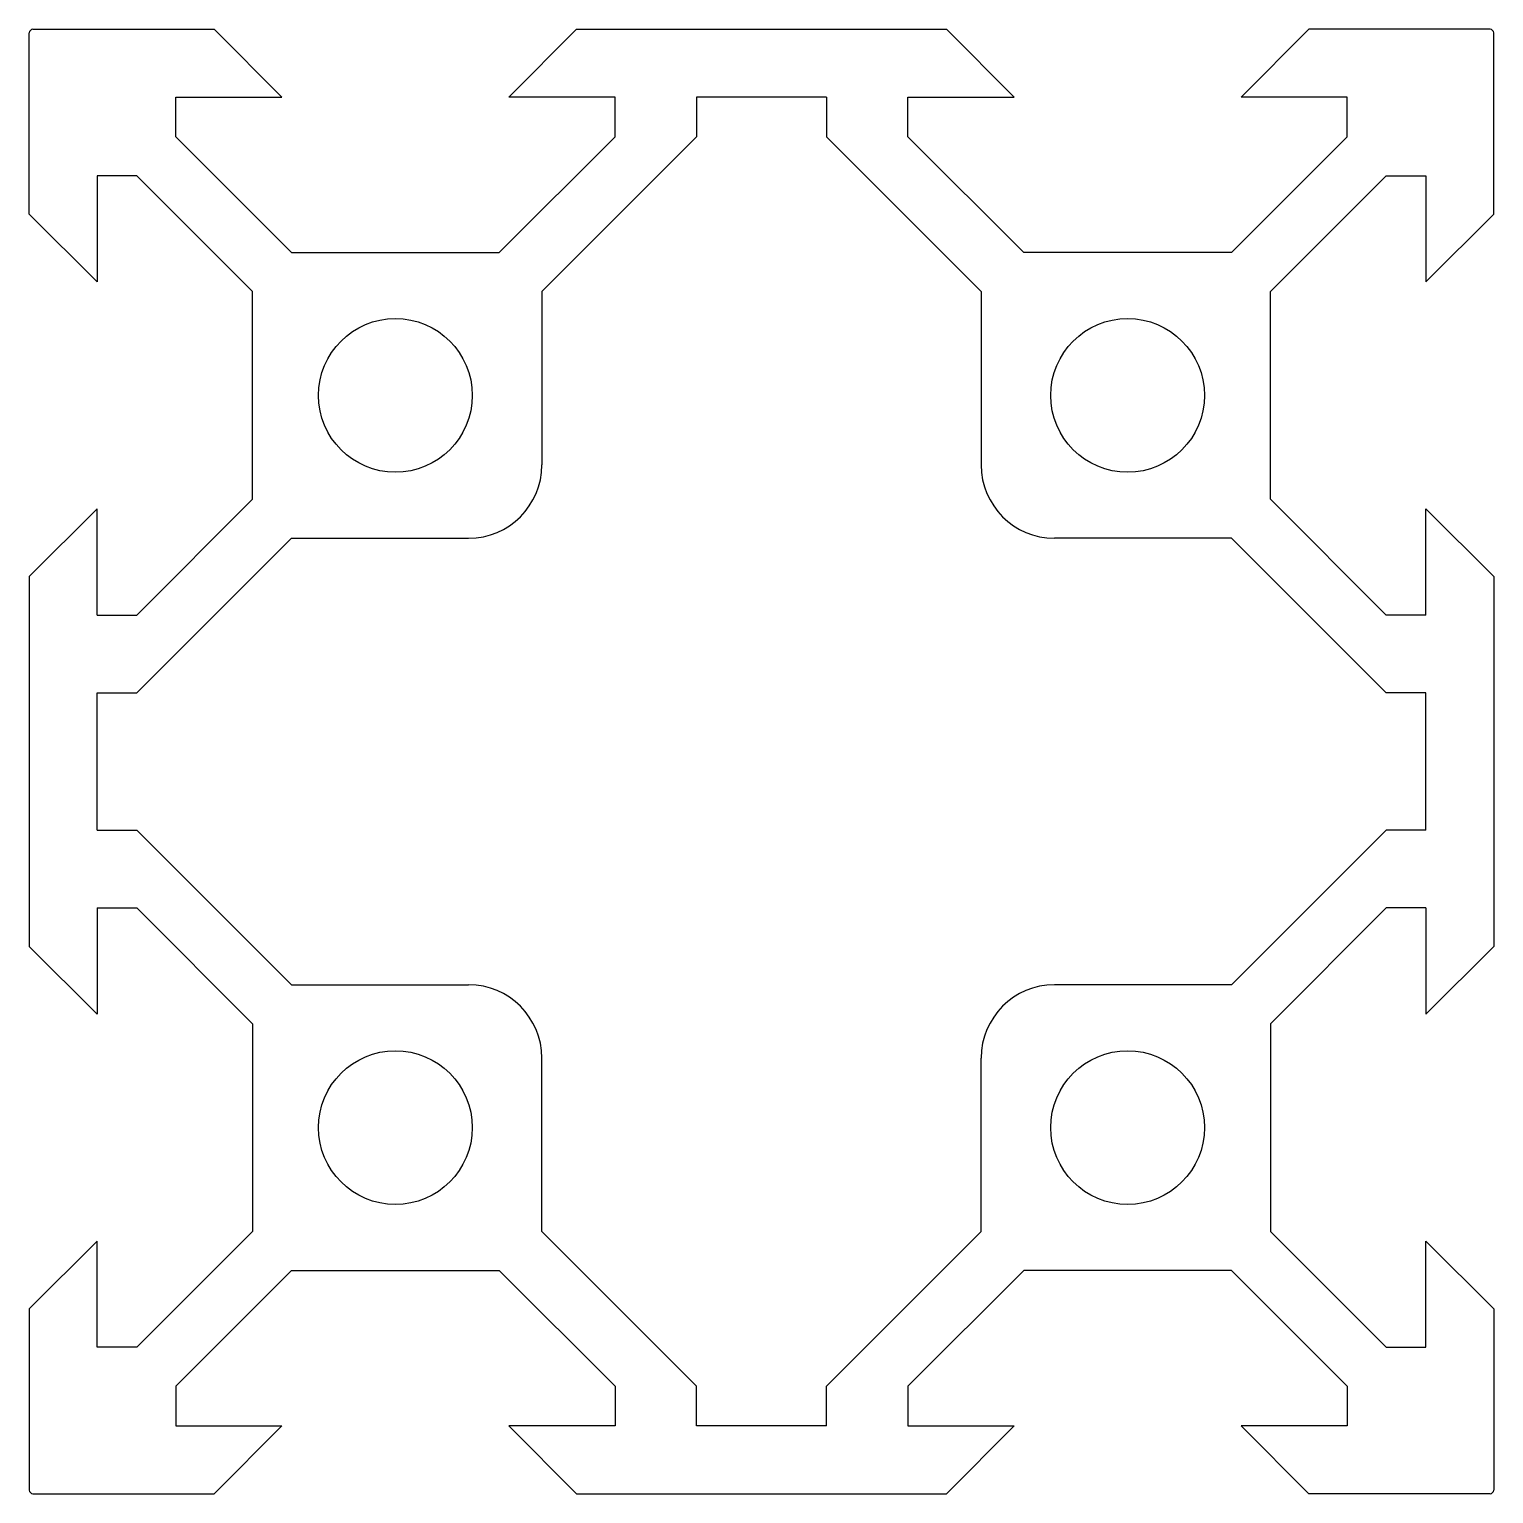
# Model space of a CAD drawing. Header units: millimetres. Extents: x -10 to 30, y -30 to 10.
import ezdxf

# ---------------------------------------------------------------- set-up
doc = ezdxf.new("R2010")
doc.units = ezdxf.units.MM

msp = doc.modelspace()

# ---------------------------------------------------------------- linework, layer by layer
at = {"color": 7, "linetype": 'Continuous', "lineweight": 25}
for p, q in [((-10, 4.95), (-10, 9.9)), ((-9.9, 10), (-4.95, 10)), ((-3.1, 8.15), (-4.95, 10)), ((3.1, 8.15), (4.95, 10)), ((4.95, 10), (15.05, 10)), ((16.9, 8.15), (15.05, 10)), ((23.1, 8.15), (24.95, 10)), ((29.9, 10), (24.95, 10)), ((30, 4.95), (30, 9.9)), ((-6, 7.061), (-6, 8.15)), ((-6, 8.15), (-3.1, 8.15)), ((6, 8.15), (3.1, 8.15)), ((6, 7.061), (6, 8.15)), ((8.221, 8.15), (8.221, 7.061)), ((11.779, 8.15), (8.221, 8.15)), ((11.779, 8.15), (11.779, 7.061)), ((14, 7.061), (14, 8.15)), ((14, 8.15), (16.9, 8.15)), ((26, 8.15), (23.1, 8.15)), ((26, 7.061), (26, 8.15)), ((-6, 7.061), (-2.839, 3.9)), ((2.839, 3.9), (6, 7.061)), ((8.221, 7.061), (4, 2.839)), ((11.779, 7.061), (16, 2.839)), ((17.161, 3.9), (14, 7.061)), ((26, 7.061), (22.839, 3.9)), ((-8.15, 6), (-8.15, 3.1)), ((-7.061, 6), (-8.15, 6)), ((-3.9, 2.839), (-7.061, 6)), ((23.9, 2.839), (27.061, 6)), ((27.061, 6), (28.15, 6)), ((28.15, 6), (28.15, 3.1)), ((-8.15, 3.1), (-10, 4.95)), ((28.15, 3.1), (30, 4.95)), ((-2.839, 3.9), (2.839, 3.9)), ((22.839, 3.9), (17.161, 3.9)), ((-3.9, -2.839), (-3.9, 2.839)), ((4, 2.839), (4, -1.9)), ((16, 2.839), (16, -1.9)), ((23.9, -2.839), (23.9, 2.839)), ((-8.15, -3.1), (-10, -4.95)), ((-8.15, -6), (-8.15, -3.1)), ((-7.061, -6), (-3.9, -2.839)), ((27.061, -6), (23.9, -2.839)), ((28.15, -3.1), (30, -4.95)), ((28.15, -6), (28.15, -3.1)), ((-7.061, -8.121), (-2.839, -3.9)), ((-2.839, -3.9), (2, -3.9)), ((22.839, -3.9), (18, -3.9)), ((27.061, -8.121), (22.839, -3.9)), ((-10, -4.95), (-10, -15.05)), ((30, -4.95), (30, -15.05)), ((-8.15, -6), (-7.061, -6)), ((28.15, -6), (27.061, -6)), ((-8.15, -11.879), (-8.15, -8.121)), ((-8.15, -8.121), (-7.061, -8.121)), ((28.15, -8.121), (27.061, -8.121)), ((28.15, -11.879), (28.15, -8.121)), ((-8.15, -11.879), (-7.061, -11.879)), ((-7.061, -11.879), (-2.839, -16.1)), ((27.061, -11.879), (22.839, -16.1)), ((28.15, -11.879), (27.061, -11.879)), ((-8.15, -14), (-8.15, -16.9)), ((-8.15, -14), (-7.061, -14)), ((-7.061, -14), (-3.9, -17.161)), ((27.061, -14), (23.9, -17.161)), ((28.15, -14), (27.061, -14)), ((28.15, -14), (28.15, -16.9)), ((-8.15, -16.9), (-10, -15.05)), ((28.15, -16.9), (30, -15.05)), ((-2.839, -16.1), (2, -16.1)), ((22.839, -16.1), (18, -16.1)), ((-3.9, -17.161), (-3.9, -22.839)), ((23.9, -17.161), (23.9, -22.839)), ((4, -22.839), (4, -18.1)), ((16, -22.839), (16, -18.1)), ((-8.15, -23.1), (-10, -24.95)), ((-8.15, -26), (-8.15, -23.1)), ((-3.9, -22.839), (-7.061, -26)), ((8.221, -27.061), (4, -22.839)), ((11.779, -27.061), (16, -22.839)), ((23.9, -22.839), (27.061, -26)), ((28.15, -23.1), (30, -24.95)), ((28.15, -26), (28.15, -23.1)), ((-6, -27.061), (-2.839, -23.9)), ((-2.839, -23.9), (2.839, -23.9)), ((2.839, -23.9), (6, -27.061)), ((17.161, -23.9), (14, -27.061)), ((22.839, -23.9), (17.161, -23.9)), ((26, -27.061), (22.839, -23.9)), ((-10, -24.95), (-10, -29.9)), ((30, -24.95), (30, -29.9)), ((-7.061, -26), (-8.15, -26)), ((27.061, -26), (28.15, -26)), ((-6, -27.061), (-6, -28.15)), ((6, -27.061), (6, -28.15)), ((8.221, -28.15), (8.221, -27.061)), ((11.779, -28.15), (11.779, -27.061)), ((14, -27.061), (14, -28.15)), ((26, -27.061), (26, -28.15)), ((-6, -28.15), (-3.1, -28.15)), ((-3.1, -28.15), (-4.95, -30)), ((6, -28.15), (3.1, -28.15)), ((3.1, -28.15), (4.95, -30)), ((11.779, -28.15), (8.221, -28.15)), ((14, -28.15), (16.9, -28.15)), ((16.9, -28.15), (15.05, -30)), ((26, -28.15), (23.1, -28.15)), ((23.1, -28.15), (24.95, -30)), ((-9.9, -30), (-4.95, -30)), ((4.95, -30), (15.05, -30)), ((29.9, -30), (24.95, -30))]:
    msp.add_line(p, q, dxfattribs=at)
for centre in [(0, 0), (20, 0), (0, -20), (20, -20)]:
    msp.add_circle(centre, 2.1, dxfattribs=at)
for centre, radius, start, end in [((-9.9, 9.9), 0.1, 90, 180), ((29.9, 9.9), 0.1, 0, 90), ((2, -1.9), 2, 270, 0), ((18, -1.9), 2, 180, 270), ((2, -18.1), 2, 0, 90), ((18, -18.1), 2, 90, 180), ((-9.9, -29.9), 0.1, 180, 270), ((29.9, -29.9), 0.1, 270, 0)]:
    msp.add_arc(centre, radius, start, end, dxfattribs=at)

doc.saveas('drawing.dxf')
